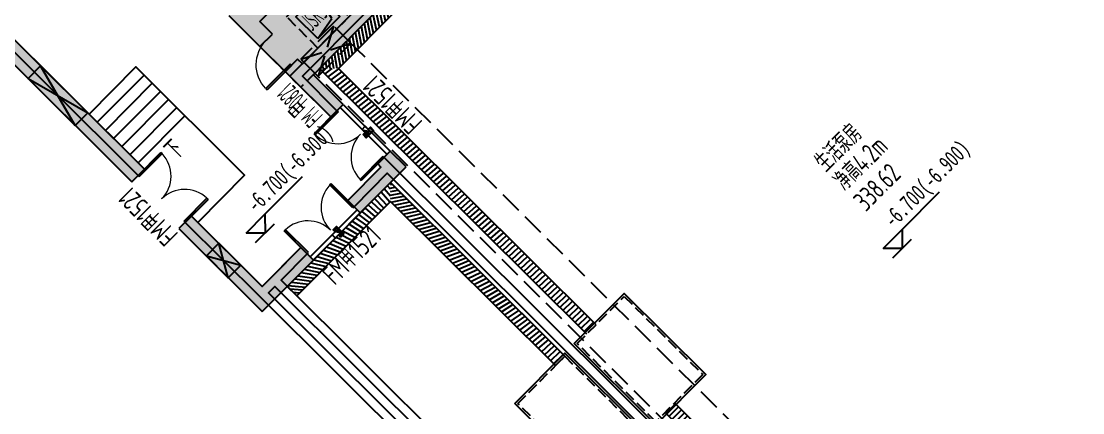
# Model space of a CAD drawing. Extents: x 517381295 to 519272522, y 3499086963 to 3500603577.
# Drawn here: x 518828179 to 518852134, y 3499822520 to 3499831349 of the extents above; entities that cross this region are included whole.
import ezdxf

# ---------------------------------------------------------------- set-up
doc = ezdxf.new("R2010")
doc.units = 0
doc.header["$LTSCALE"] = 1000
doc.header["$MEASUREMENT"] = 0
doc.linetypes.add('DASH', pattern=[0.35, 0.25, -0.1])
doc.linetypes.add('HIDDEN', pattern=[0.375, 0.25, -0.125])
doc.layers.get('0').update_dxf_attribs({"linetype": 'CONTINUOUS'})
doc.layers.get('DEFPOINTS').update_dxf_attribs({"color": 8, "linetype": 'CONTINUOUS'})
for name, color, linetype in [('0-TEXT', 7, 'CONTINUOUS'), ('AD-AREA-USNO', 13, 'CONTINUOUS'), ('AD-LEVL-HIGH', 61, 'CONTINUOUS'), ('AD-NAME-ROOM', 9, 'CONTINUOUS'), ('AD-NUMB', 205, 'CONTINUOUS'), ('AD-SIGN', 195, 'CONTINUOUS'), ('AE-ABOV', 154, 'HIDDEN'), ('AE-DICH-ARCH', 84, 'CONTINUOUS'), ('AE-FLOR', 151, 'CONTINUOUS'), ('AE-STAR', 51, 'CONTINUOUS'), ('AE-WALL', 255, 'CONTINUOUS'), ('C-XREF-EXT', 7, 'CONTINUOUS'), ('HS-A-墙-砼', 41, 'CONTINUOUS'), ('HS-A-留孔-楼板面', 3, 'CONTINUOUS'), ('HS-A-门窗洞', 4, 'CONTINUOUS'), ('HS-A-门窗编号', 10, 'CONTINUOUS'), ('PUB_HATCH', 8, 'CONTINUOUS'), ('S_WALL', 2, 'CONTINUOUS'), ('W-PS_排水阀件及标注', 30, 'CONTINUOUS')]:
    doc.layers.add(name, color=color, linetype=linetype)
doc.styles.add('_TCH_DIM', font='Tssdeng.shx', dxfattribs={"bigfont": 'Tssdchn.shx'})
doc.styles.add('_TCH_WINDOW', font='Tssdeng.shx', dxfattribs={"width": 0.7, "height": 3.5, "bigfont": 'Tssdchn.shx'})
doc.styles.add('TH-STYLE1', font='STFANGSO.TTF', dxfattribs={"width": 0.699999988079071})
doc.styles.add('TH-STYLE3', font='tssdeng.shx', dxfattribs={"width": 0.699999988079071, "bigfont": 'tssdchn.shx'})

# ---------------------------------------------------------------- blocks, each defined once
blk = doc.blocks.new('fhfshgfdshdshhdshds')
at = {"layer": 'AE-WALL', "elevation": 2.29050000569663e-07}
blk.add_lwpolyline([(14649.99999809265, 33050.00001144409), (14749.99999666214, 33050.00001144409), (14749.99999427795, 34050.00000166893), (16849.99483966827, 34050.00000214577), (16849.99484157562, 28251.58889269829), (16649.99481582642, 28251.58891105652), (16649.9948348999, 33850.00000238419), (14949.9999961853, 33850.00000715256)], dxfattribs=at)
at = {"layer": 'AE-WALL'}
for points in [[(37149.99996185303, 14900.00000238419), (37149.99995660782, 27400.00000143051), (20649.99998664856, 27400.00000071526), (20649.99997615814, 26100.14457273483), (20849.99998092651, 26100.14457178116), (20849.99998664856, 27200.00000166893), (36949.99994134903, 27200.00002336502), (36949.99997806549, 14900.00000429153), (37149.99997615814, 14900.00000429153)], [(17049.99481678009, 16550.0000166893), (49.99991035461426, 16550.0000629425), (49.99990272521973, 16350.00006484985), (17249.99484062195, 16350.00000119209), (17249.99480628967, 24300.00001358986), (18087.33839464188, 24300.00004529953), (18087.33841609955, 24500.00001883507), (17149.994805336, 24500.00001311302), (16849.99477624893, 24500.00003242493), (16849.99481582642, 26751.58889102936), (16649.99482250214, 26751.58889102936), (16649.99478912354, 24400.0000333786), (16649.99483728409, 16950.0000026226), (49.99989414215088, 16950.00007343292), (49.99991035461426, 16750.00005245209), (16849.99481868744, 16750.00001573563), (16849.99481964111, 24300.00000786781), (17049.99480342865, 24300.00001549721)], [(20650.0000038147, 9500.000100851059), (20649.9999871254, 24300.00001072884), (19587.33845806122, 24300.00000858307), (19587.33846473694, 24500.00000095367), (20649.99993610382, 24500.00002193451), (20649.99995708466, 24600.14457464218), (20849.99997520447, 24600.1445710659), (20849.99999332428, 9500.000102519989)]]:
    blk.add_lwpolyline(points, close=True, dxfattribs=at)
at = {"layer": 'AD-NUMB', "style": 'TH-STYLE3', "width": 0.699999988079071}
for rotation, p in [(90.00002732075669, (16372.37113189697, 26667.58373355865)), (90.00002732075669, (22053.20090293884, 24539.71834969521)), (359.999959018865, (18011.17893981934, 23344.61194205284))]:
    blk.add_text('FM甲1521', height=450, rotation=rotation, dxfattribs=at).set_placement(p)
blk = doc.blocks.new('JSK')
at = {"layer": 'AE-DICH-ARCH'}
h = blk.add_hatch(dxfattribs=at)
h.set_pattern_fill('LINE', color=8, scale=99.9999999999994, angle=44.84270773363387)
h.set_pattern_definition([(90, (29549.99457359314, -57898.82730364799), (-95.24999999999991, 2.730971004893945e-10), [])])
h.paths.add_polyline_path([(21249.99924278259, 27050.00000858307), (36850.00003623962, 27050.00004029274), (36549.95256900787, 26750.00005888939), (21549.99924182892, 26750.00000762939)])
h = blk.add_hatch(dxfattribs=at)
h.set_pattern_fill('LINE', color=8, scale=99.9999999999994, angle=-45.15729226636613)
h.set_pattern_definition([(359.9999999998357, (7587.289790153503, -61548.52375149727), (2.730757842073217e-10, 95.24999999999989), [])])
h.paths.add_polyline_path([(21250.00002574921, 18550.00003600121), (21550.00002479553, 18550.00003743172), (21549.99924182892, 26750.00000762939), (21250.00002288818, 27050.00003814697)])
h = blk.add_hatch(dxfattribs=at)
h.set_pattern_fill('LINE', color=8, scale=99.9999999999994, angle=44.84270773363387)
h.set_pattern_definition([(90, (28849.98933696747, -60848.82736849785), (-95.24999999999991, 2.730971004893945e-10), [])])
h.paths.add_polyline_path([(17249.99480819702, 24100.00003480911), (20549.99998521805, 24099.99999117851), (20249.99998664856, 23799.99999070168), (17249.99480867386, 23800.00003647804)])
h = blk.add_hatch(dxfattribs=at)
h.set_pattern_fill('LINE', color=8, scale=99.9999999999994, angle=-45.15729226636613)
h.set_pattern_definition([(359.9999999998357, (6587.289754867554, -61548.52377867699), (2.730757842073217e-10, 95.24999999999989), [])])
h.paths.add_polyline_path([(20249.99999094009, 18550.00000667572), (20549.99998426437, 18550.00001502037), (20549.99998188019, 24099.99998497963), (20249.99998664856, 23799.99999070168)])
h = blk.add_hatch(dxfattribs=at)
h.set_pattern_fill('LINE', color=8, scale=99.9999999999994, angle=-45.15729226636613)
h.set_pattern_definition([(359.9999999998357, (7587.289789199829, -74571.83029842377), (2.730757842073217e-10, 95.24999999999989), [])])
h.paths.add_polyline_path([(21250.00001716614, 5826.693496704102), (21549.99921798706, 6126.693492650986), (21550.00002336502, 16050.00003886223), (21250.00002098083, 16050.00003790855)])
for points in [[(21249.99922895432, 18550.00000882149), (21249.99924325943, 27050.00000882149), (36849.99951982498, 27049.99996781349), (36849.99949073792, 24450.00948619843), (36649.95256471634, 24450.00948596001), (36649.9525642395, 23750.18314576149), (36849.9995136261, 23750.18314480782), (36849.99951028824, 5826.693459510803), (21249.99920654297, 5826.69350028038), (21249.99922418594, 16050.00000929832)], [(21549.99922990799, 18550.00000929832), (21549.99924182892, 26750.00000762939), (36549.95256900787, 26750.00005888939), (36549.95256519318, 24750.00948643684), (36349.95256567001, 24750.00948619843), (36349.95256328583, 23450.18314671516), (36549.9995136261, 23450.18314576149), (36549.99948358536, 6126.693459510803), (21549.99921178818, 6126.693498134613), (21549.99922704697, 16050.00000905991)]]:
    blk.add_lwpolyline(points, dxfattribs=at)
blk.add_lwpolyline([(20249.99998950958, 18550.00000834465), (20249.99998664856, 23799.99999070168), (17249.99480962753, 23799.99998211861), (17249.99481058121, 24099.99998164177), (20549.99998521805, 24099.99999117851), (20549.99998998642, 18550.00000834465)], close=True, dxfattribs=at)
at = {"layer": 'AE-FLOR'}
for points in [[(18999.99998903275, 18600.00000882149), (20599.99998950958, 18600.00000834465), (20599.99999141693, 16000.00000715256), (18999.99999189377, 16000.00000929832)], [(20899.99999523163, 18600.00000929832), (22499.99999427795, 18600.00000929832), (22499.99999427795, 16000.00001096725), (20899.99999475479, 16000.00000977516)]]:
    blk.add_lwpolyline(points, close=True, dxfattribs=at)
at = {"layer": 'AE-FLOR', "linetype": 'DASH'}
for points in [[(19049.99999237061, 18550.00000691414), (20549.99998998642, 18550.00000834465), (20549.99999141693, 16050.00000739098), (19049.99999237061, 16050.00000882149)], [(20949.99999523163, 18550.00000953674), (22449.99999427795, 18550.00000834465), (22449.99999809265, 16050.00000739098), (20949.99999427795, 16050.00000977516)]]:
    blk.add_lwpolyline(points, close=True, dxfattribs=at)
blk = doc.blocks.new('vcbxcvbxcvbcxvbcvx')
at = {"layer": 'AE-ABOV'}
h = blk.add_hatch(dxfattribs=at)
h.set_pattern_fill('ANGLE', color=8, scale=499.9999999999997, angle=-45.15729226636613)
h.set_pattern_definition([(359.9999999998357, (-1228937.850166321, 2875940.713079453), (5.006313585909083e-09, 1746.249999999999), [1269.999999999999, -476.2499999999997]), (90, (-1228937.850166321, 2875940.713079453), (-1746.249999999999, 5.006313585909083e-09), [1270, -476.2499999999998])])
edge = h.paths.add_edge_path()
edge.add_line((-1112685.154472828, 2875590.302752495), (-1192087.85016758, 2875590.3027526))
edge.add_line((-1192087.850167751, 2875590.302752495), (-1192087.841672835, 2877396.973397291))
edge.add_line((-1192087.841672897, 2877396.973397017), (-1192087.850113824, 2880196.97342896))
edge.add_line((-1192087.850113869, 2880196.973428965), (-1192087.850146369, 2888990.713104392))
edge.add_line((-1192087.850146294, 2888990.713104486), (-1189687.850119626, 2888990.713107557))
edge.add_line((-1189687.850119591, 2888990.713107586), (-1189687.850106648, 2890990.712934787))
edge.add_line((-1189687.850106716, 2890990.712934971), (-1192087.850147726, 2890990.713080887))
edge.add_line((-1192087.850147247, 2890990.713080406), (-1192087.787451197, 2902990.861483638))
edge.add_line((-1192087.787451744, 2902990.861484051), (-1208287.912045514, 2902990.567798151))
edge.add_line((-1208287.912045479, 2902990.567798138), (-1208287.97471344, 2904646.679696687))
edge.add_line((-1208287.974713326, 2904646.679696321), (-1208287.801311024, 2904646.932287902))
edge.add_line((-1208287.801311016, 2904646.932287931), (-1208287.801312292, 2909840.692558439))
edge.add_line((-1208287.801312447, 2909840.692558765), (-1192087.847160659, 2909840.73365246))
edge.add_line((-1192087.847160339, 2909840.733652115), (-1192087.853082925, 2911690.713042712))
edge.add_line((-1192087.853083134, 2911690.713042974), (-1183187.853093049, 2911690.713084284))
edge.add_line((-1183187.853093147, 2911690.713084221), (-1183187.847171847, 2909840.712867695))
edge.add_line((-1183187.847171307, 2909840.712867737), (-1159787.841652779, 2909840.712804329))
edge.add_line((-1159787.84165287, 2909840.712804317), (-1159786.497599212, 2910740.710717343))
edge.add_line((-1159786.497599602, 2910740.710717678), (-1153686.506084432, 2910740.710701014))
edge.add_line((-1153686.506084442, 2910740.71070075), (-1153687.852495694, 2909840.814170099))
edge.add_line((-1153687.85249567, 2909840.814169884), (-1137137.843563317, 2909840.814169604))
edge.add_line((-1137137.84356308, 2909840.814169884), (-1137137.846838198, 2927340.612590737))
edge.add_line((-1137137.846838474, 2927340.61259079), (-1117537.853485405, 2927340.612575179))
edge.add_line((-1117537.853485107, 2927340.612574816), (-1117537.858750917, 2904440.713084697))
edge.add_line((-1117537.858751297, 2904440.713084936), (-1106437.860128601, 2904440.713117593))
edge.add_line((-1106437.860128403, 2904440.713117599), (-1106437.860120224, 2897440.713106017))
edge.add_line((-1106437.860120296, 2897440.713106155), (-1106137.862804846, 2897440.713070154))
edge.add_line((-1106137.86280489, 2897440.713070154), (-1106137.857584552, 2888896.974899984))
edge.add_arc((-1111037.863520622, 2888940.917486906), 4900.202968103001, -89.99996157515989, -0.5138069876330746, ccw=False)
edge.add_line((-1111037.860234737, 2884040.714518309), (-1112685.154486508, 2884040.714542268))
edge.add_line((-1112685.154486179, 2884040.714541912), (-1112685.154472571, 2875592.254593211))
edge.add_line((-1112685.154472828, 2875592.254593611), (-1112685.154472977, 2875590.302752425))
at = {"layer": 'AE-ABOV', "color": 8}
blk.add_lwpolyline([(-1112685.154472828, 2875590.302752495), (-1192087.850167751, 2875590.302752495), (-1192087.841672897, 2877396.973397017), (-1192087.850113869, 2880196.973428965), (-1192087.850146294, 2888990.713104486), (-1189687.850119591, 2888990.713107586), (-1189687.850106716, 2890990.712934971), (-1192087.850147247, 2890990.713080406), (-1192087.787451744, 2902990.861484051), (-1208287.912045479, 2902990.567798138), (-1208287.974713326, 2904646.679696321), (-1208287.801311016, 2904646.932287931), (-1208287.801312447, 2909840.692558765), (-1192087.847160339, 2909840.733652115), (-1192087.853083134, 2911690.713042974), (-1183187.853093147, 2911690.713084221), (-1183187.847171307, 2909840.712867737), (-1159787.84165287, 2909840.712804317), (-1159786.497599602, 2910740.710717678), (-1153686.506084442, 2910740.71070075), (-1153687.85249567, 2909840.814169884), (-1137137.84356308, 2909840.814169884), (-1137137.846838474, 2927340.61259079), (-1117537.853485107, 2927340.612574816)], dxfattribs=at)
blk = doc.blocks.new('*U268')
for p, q in [((-200, 200), (200, 200)), ((0, 0), (-200, 200)), ((200, 200), (0, 0)), ((200, 200), (1000, 200)), ((-200, 0), (200, 0))]:
    blk.add_line(p, q)
at = {"style": 'TH-STYLE1', "width": 0.7}
blk.add_attdef('标高', (280.0674475692795, 333.9894894305617), '', height=250, dxfattribs=at)
blk = doc.blocks.new('gfdgdgfdggggfd')
at = {"layer": 'AD-LEVL-HIGH'}
ref = blk.add_blockref('*U268', (-1211189.671285629, 2901244.799015999), dxfattribs=dict(at, xscale=1.500000000000002, yscale=1.500000000000002, zscale=1.500000000000002, rotation=5.623632054010739e-06))
ref.add_attrib('标高', '-6.700(-6.900)', (-1211018.137238026, 2901694.798997879), dxfattribs={"layer": '0', "height": 374.9999999999951, "rotation": 1.366037834002524e-05, "style": 'TH-STYLE1', "width": 0.7000000000000001})
ref = blk.add_blockref('*U268', (-1201297.646190166, 2890808.209192753), dxfattribs=dict(at, xscale=1.500000000000002, yscale=1.500000000000002, zscale=1.500000000000002, rotation=5.623632054010739e-06))
ref.add_attrib('标高', '-6.700(-6.900)', (-1201126.112144947, 2891258.209178925), dxfattribs={"layer": '0', "height": 374.9999999999951, "rotation": 1.366037834002524e-05, "style": 'TH-STYLE1', "width": 0.7000000000000001})
at = {"layer": 'AD-AREA-USNO', "insert": (-1201297.646193504, 2892408.209197044), "char_height": 450, "attachment_point": 1, "rotation": 5.709137000437871e-09, "style": 'TH-STYLE3'}
blk.add_mtext('338.62', dxfattribs=at)
at = {"layer": 'AD-NAME-ROOM', "style": 'TH-STYLE3', "width": 0.699999988079071}
for s, p in [('生活泵房', (-1201297.646191597, 2893208.209196329)), ('净高4.2m', (-1201297.646192074, 2892608.209196568))]:
    blk.add_text(s, height=449.9999999999997, rotation=1.366037834002524e-05, dxfattribs=at).set_placement(p)
blk = doc.blocks.new('集水井05')
at = {"layer": 'W-PS_排水阀件及标注'}
for p, q in [((192.3749074777588, 252.3766371794045), (350, 850.0000000009313)), ((-350, 150.0000000009313), (192.3749074777588, 252.3766371794045))]:
    blk.add_line(p, q, dxfattribs=at)
at = {"layer": 'W-PS_排水阀件及标注', "linetype": 'DASH'}
blk.add_lwpolyline([(-500, 1000), (500, 1000), (500, 0), (-500, 0)], close=True, dxfattribs=at)
at = {"layer": 'W-PS_排水阀件及标注'}
blk.add_lwpolyline([(-350, 150.0000000009313), (-350, 850.0000000009313), (350, 850.0000000009313), (350, 150.0000000009313)], close=True, dxfattribs=at)
at = {"layer": 'W-PS_排水阀件及标注', "style": '_TCH_DIM', "width": 0.45}
blk.add_text('JSK3', height=420.0000000000001, dxfattribs=at).set_placement((-328.5, 346.8031964907423))
blk = doc.blocks.new('$DorLib2D$00000001')
for p, q in [((0.45, 0.9750000000000001), (0.5000000000000002, 0.9750000000000001)), ((0.45, 0), (0.45, 0.9750000000000001)), ((0.5, 0), (0.5, 0.9750000000000001)), ((0.5, 0), (0.45, 0))]:
    blk.add_line(p, q)
at = {"lineweight": 13}
blk.add_arc((0.475, 0), 0.975, 91.4692835813538, 180, dxfattribs=at)
blk = doc.blocks.new('$DorLib2D$00000002')
for p, q in [((-0.5, -5.684341886080802e-17), (-0.5000000000000007, 0.4875)), ((-0.4750000000000007, 0.4875), (-0.5000000000000007, 0.4875)), ((-0.475, -2.842170943040401e-17), (-0.4750000000000007, 0.4875)), ((0.475, -2.842170943040401e-17), (0.4750000000000007, 0.4875)), ((0.4750000000000007, 0.4875), (0.5000000000000007, 0.4875)), ((0.5, -5.684341886080802e-17), (0.5000000000000007, 0.4875)), ((-0.5, -5.684341886080802e-17), (-0.475, -2.842170943040401e-17)), ((0.5, -5.684341886080802e-17), (0.475, -2.842170943040401e-17))]:
    blk.add_line(p, q)
at = {"lineweight": 13}
for centre, start, end in [((-0.4875, -4.263256414560601e-17), 0, 88.53071641864632), ((0.4875, -4.263256414560601e-17), 91.4692835813537, 180)]:
    blk.add_arc(centre, 0.4875, start, end, dxfattribs=at)
blk = doc.blocks.new('*U350')
at = {"layer": 'AD-SIGN'}
h = blk.add_hatch(dxfattribs=at)
h.set_pattern_fill('ANSI31', color=256, scale=500, angle=360.0000000234385, style=0)
h.set_pattern_definition([(45.00000002343853, (0, 0), (-44.19417384223812, 44.19417380608032), [])])
h.paths.add_polyline_path([(149.6666666059755, -66.6666665188968), (149.6666665705852, 0), (50, 4.53011069e-08), (50.00000003026797, 99.99991900101307), (149.6666665286757, 99.99991903289768), (149.666666514473, 166.6673447042703), (249.666666514473, 166.6673447042703), (249.666666514473, -66.66666651889679)])
at = {"layer": 'AD-SIGN', "const_width": 20}
blk.add_lwpolyline([(149.666666514473, 166.6673447042703), (149.6666665286757, 99.99991896748544), (50.00000003026797, 99.99991900101307), (50, 3.7252903e-08), (149.6666665705852, 0), (149.6666666059755, -66.6666665188968)], dxfattribs=at)
at = {"layer": 'DEFPOINTS'}
blk.add_lwpolyline([(149.6666666059755, -66.6666665188968), (149.6666665705852, 0), (50, 4.53011069e-08), (50.00000003026797, 99.99991900101307), (149.6666665286757, 99.99991903289768), (149.666666514473, 166.6673447042703), (249.666666514473, 166.6673447042703), (249.666666514473, -66.66666651889679)], close=True, dxfattribs=at)
blk = doc.blocks.new('fdhhdfgdgdgfshfdhdssdfds')
at = {"layer": 'PUB_HATCH'}
for points in [[(276924.3000659943, 34050.00000143051), (276924.300049305, 28251.58895349503), (277324.3000488281, 28251.58895230293), (277324.3000659943, 34049.99999976158)], [(281124.3051996231, 29249.99997973442), (281124.3051996231, 28350.05211687088), (281524.3051996231, 28350.05211591721), (281524.3052000999, 28749.99996089935), (281390.9718675613, 29149.99996757507)], [(281390.9718675613, 29149.99996757507), (281524.3052000999, 28749.99996089935), (281799.3052306175, 28749.99996972084), (281799.3052110672, 29449.99996829033), (281524.3052024841, 29449.99996185303)], [(281524.3051977158, 27399.9999961853), (281524.3051981926, 27550.05211639404), (281124.3051986694, 27550.05211591721), (281124.3051977158, 27149.99999666214), (281390.971871376, 27199.99999713898)], [(281390.971868515, 27199.99999499321), (281524.3052077293, 27049.99999570847), (283224.305202961, 27049.99998807907), (283190.9718694687, 27283.33332324028), (283024.3052039146, 27399.999989748), (281524.3051977158, 27399.9999961853)], [(281124.3052072525, 27150.00000047684), (281124.3052148819, 26100.14457082748), (281524.3052163124, 26100.14457273483), (281524.3052077293, 27049.99999570847), (281390.971868515, 27199.99999499321)], [(277324.3000378609, 24499.99999499321), (277324.3000459671, 26751.58895111084), (276924.3000450134, 26751.58895349503), (276924.3000364304, 24099.99999642372)], [(276924.3000364304, 24099.99999642372), (278561.6436710358, 24099.99999117851), (278561.6436719894, 24499.99999094009), (277324.3000378609, 24499.99999499321)], [(281124.3052272797, 24499.99998283386), (280061.6436719894, 24499.9999859333), (280061.6436719894, 24099.99998474121), (281524.3052310944, 24099.999979496)], [(281524.3052310944, 24099.999979496), (281524.305226326, 24600.14457392693), (281124.305226326, 24600.1445710659), (281124.3052272797, 24499.99998283386)]]:
    blk.add_hatch(color=256, dxfattribs=at).paths.add_polyline_path(points)
at = {"layer": 'AE-STAR'}
for points in [[(277324.3000216484, 28451.58888578415), (277324.3000235558, 30011.58889126778), (278824.3000764847, 30011.58889245987), (278824.300049305, 26551.58888912201), (277324.3000192642, 26551.58889102936)], [(278824.3000512123, 29751.58888530731), (277324.3000330925, 29751.58888626099)], [(278824.3000764847, 29491.58888506889), (277324.3000268936, 29491.58889293671)], [(278824.30007267, 29231.58888483047), (277324.3000354767, 29231.58888626099)], [(278824.3000812531, 28971.5888838768), (277324.3000378609, 28971.58889293671)], [(278824.3000745773, 28711.58889269829), (277324.3000192642, 28711.58888912201)], [(278824.3000593185, 28451.58888697624), (277324.3000354767, 28451.58888626099)]]:
    blk.add_lwpolyline(points, dxfattribs=at)
at = {"layer": 'HS-A-墙-砼'}
for p, q in [((276924.3000659943, 34050.00000143051), (276924.300049305, 28251.58895349503)), ((277324.3000488281, 28251.58895230293), (277324.3000659943, 34049.99999976158)), ((281124.3051996231, 29249.99997973442), (281124.3051996231, 28350.05211687088)), ((281524.3052000999, 28749.99996089935), (281799.3052306175, 28749.99996972084)), ((281524.3051996231, 28350.05211591721), (281524.3052000999, 28749.99996089935)), ((281124.3051996231, 28350.05211687088), (281524.3051996231, 28350.05211591721)), ((276924.300049305, 28251.58895349503), (277324.3000488281, 28251.58895230293)), ((281524.3051981926, 27550.05211639404), (281124.3051986694, 27550.05211591721)), ((281124.3051986694, 27550.05211591721), (281124.3051977158, 27149.99999666214)), ((281524.3051977158, 27399.9999961853), (281524.3051981926, 27550.05211639404)), ((281524.3051977158, 27399.9999961853), (283024.3052039146, 27399.999989748)), ((281124.3052072525, 27150.00000047684), (281124.3052148819, 26100.14457082748)), ((281524.3052077293, 27049.99999570847), (283224.305202961, 27049.99998807907)), ((281524.3052163124, 26100.14457273483), (281524.3052077293, 27049.99999570847)), ((277324.3000459671, 26751.58895111084), (276924.3000450134, 26751.58895349503)), ((276924.3000450134, 26751.58895349503), (276924.3000364304, 24099.99999642372)), ((277324.3000378609, 24499.99999499321), (277324.3000459671, 26751.58895111084)), ((281124.3052148819, 26100.14457082748), (281524.3052163124, 26100.14457273483)), ((278561.6436719894, 24499.99999094009), (277324.3000378609, 24499.99999499321)), ((278561.6436710358, 24099.99999117851), (278561.6436719894, 24499.99999094009)), ((281124.3052272797, 24499.99998283386), (280061.6436719894, 24499.9999859333)), ((280061.6436719894, 24499.9999859333), (280061.6436719894, 24099.99998474121)), ((281524.305226326, 24600.14457392693), (281124.305226326, 24600.1445710659)), ((281124.305226326, 24600.1445710659), (281124.3052272797, 24499.99998283386)), ((281524.3052310944, 24099.999979496), (281524.305226326, 24600.14457392693)), ((276924.3000364304, 24099.99999642372), (278561.6436710358, 24099.99999117851)), ((280061.6436719894, 24099.99998474121), (281524.3052310944, 24099.999979496))]:
    blk.add_line(p, q, dxfattribs=at)
at = {"layer": 'HS-A-留孔-楼板面', "linetype": 'DASH', "ltscale": 2}
for p, q in [((282624.3052005768, 27499.99999856949), (281574.3052473068, 26950.00000810623)), ((281574.3052382469, 27500.00001168251), (282624.3052272797, 26950.00001621246)), ((282624.3052034378, 27399.99999690056), (281574.3052215576, 27399.99998903275)), ((281574.3052215576, 27399.99998903275), (281574.3052139282, 7100.000025272369)), ((282624.3052725792, 6900.000025272369), (282624.3052034378, 27399.99999690056))]:
    blk.add_line(p, q, dxfattribs=at)
blk.add_lwpolyline([(282624.3052220345, 27499.99998354912), (281574.3052382469, 27500.00001168251), (281574.3052473068, 26950.00000810623), (282624.3052272797, 26950.00001621246)], close=True, dxfattribs=at)
at = {"layer": 'HS-A-门窗洞'}
for p, q in [((281124.3051996231, 28350.05211687088), (281124.3051986694, 27550.05211591721)), ((281424.3052158356, 26100.14457249641), (281424.3052258492, 24600.14457392693)), ((281524.3052163124, 26100.14457273483), (281524.305226326, 24600.14457392693)), ((280061.6436710358, 24199.99998521805), (278561.6436705589, 24199.99999094009)), ((280061.6436719894, 24099.99998474121), (278561.6436710358, 24099.99999117851))]:
    blk.add_line(p, q, dxfattribs=at)
at = {"layer": 'AD-NUMB'}
for p, rotation in [((281424.3052206039, 25449.97790575027), 269.9999999108617), ((279211.8103370667, 24100.00006937981), 4.158111203085523e-08)]:
    blk.add_blockref('*U350', p, dxfattribs=dict(at, rotation=rotation))
at = {"layer": 'HS-A-门窗洞', "zscale": 400}
for name, p, xscale, yscale, rotation in [('$DorLib2D$00000001', (281324.3051986694, 27950.05211687088), -800.0000000000011, 800.0000000000011, 89.99999992194068), ('$DorLib2D$00000002', (277124.3000469208, 27501.58895277977), 1500, 1500, 269.99999983013), ('$DorLib2D$00000002', (281324.3052206039, 25350.14457249641), 1500.000000000002, 1500.000000000002, 90.00000042719722), ('$DorLib2D$00000002', (279311.6436715126, 24299.99998855591), 1500, 1500, 359.9999998067559)]:
    blk.add_blockref(name, p, dxfattribs=dict(at, xscale=xscale, yscale=yscale, rotation=rotation))
at = {"layer": 'W-PS_排水阀件及标注', "linetype": 'ByBlock', "extrusion": (0, 0, -1), "xscale": -1, "zscale": -1}
blk.add_blockref('集水井05', (-282524.3052020073, 27399.99998998642), dxfattribs=at)
at = {"layer": 'HS-A-门窗编号', "style": '_TCH_WINDOW'}
for s, height, width, p in [('0821', 446.25, 0.4235294117647059, (281041.3869686127, 26844.85378408432)), ('甲', 506.3829787234042, 0.6, (281041.3869686127, 26623.68357181549)), ('FM', 446.25, 0.4235294117647059, (281041.386967659, 26245.68357205391))]:
    blk.add_text(s, height=height, rotation=90, dxfattribs=dict(at, width=width)).set_placement(p)

msp = doc.modelspace()

# ---------------------------------------------------------------- linework, layer by layer
at = {"layer": 'AD-SIGN'}
msp.add_lwpolyline([(518831415.9894996, 3499828614.591813, 0, 0, 0), (518830825.2425241, 3499829202.104136, 124.9999999999999, 0, 0), (518830647.981195, 3499829378.394865, 0, 0, 0)], format="xyseb", dxfattribs=at)
at = {"layer": 'S_WALL'}
for points in [[(518828335.3212214, 3499830056.492734), (518828617.3863904, 3499830340.110859), (518829680.9543581, 3499829282.366476), (518829398.8891891, 3499828998.748351)], [(518832356.1839406, 3499826057.646304), (518832638.2491097, 3499826341.264429), (518833134.5808275, 3499825847.650383), (518832852.5156585, 3499825564.032258)]]:
    msp.add_lwpolyline(points, close=True, dxfattribs=at)
for points in [[(518829398.8891886, 3499828998.748351), (518828617.38639, 3499830340.110859)], [(518828335.3212212, 3499830056.492734), (518829680.9543581, 3499829282.366476)], [(518832852.5156585, 3499825564.032258), (518832638.2491096, 3499826341.264429)], [(518832356.1839402, 3499826057.646303), (518833134.5808275, 3499825847.650383)]]:
    msp.add_lwpolyline(points, dxfattribs=at)

# ---------------------------------------------------------------- block references
at = {"rotation": 45.15729226620189}
msp.add_blockref('gfdgdgfdggggfd', (521744880.585254, 3498639509.556222), dxfattribs=at)
at = {"layer": '0-TEXT', "rotation": 45.15729226620189}
msp.add_blockref('fdhhdfgdgdgfshfdhdssdfds', (518655430.0789247, 3499611455.605449), dxfattribs=at)
at = {"layer": 'C-XREF-EXT'}
for name, p, rotation in [('fhfshgfdshdshhdshds', (518839106.9009609, 3499796143.690385), 45.15729226620189), ('JSK', (518839106.90096, 3499796143.690385), 45.15729226636613), ('vcbxcvbxcvbcxvbcvx', (521744880.5852609, 3498639509.556209), 45.15729226636613)]:
    msp.add_blockref(name, p, dxfattribs=dict(at, rotation=rotation))

# ---------------------------------------------------------------- texts
at = {"layer": 'AD-NAME-ROOM', "style": 'TH-STYLE3', "width": 0.699999988079071}
msp.add_text('下', height=449.9999999999997, rotation=45.15731234216381, dxfattribs=at).set_placement((518831685.2261887, 3499828190.863615))

doc.saveas('drawing.dxf')
